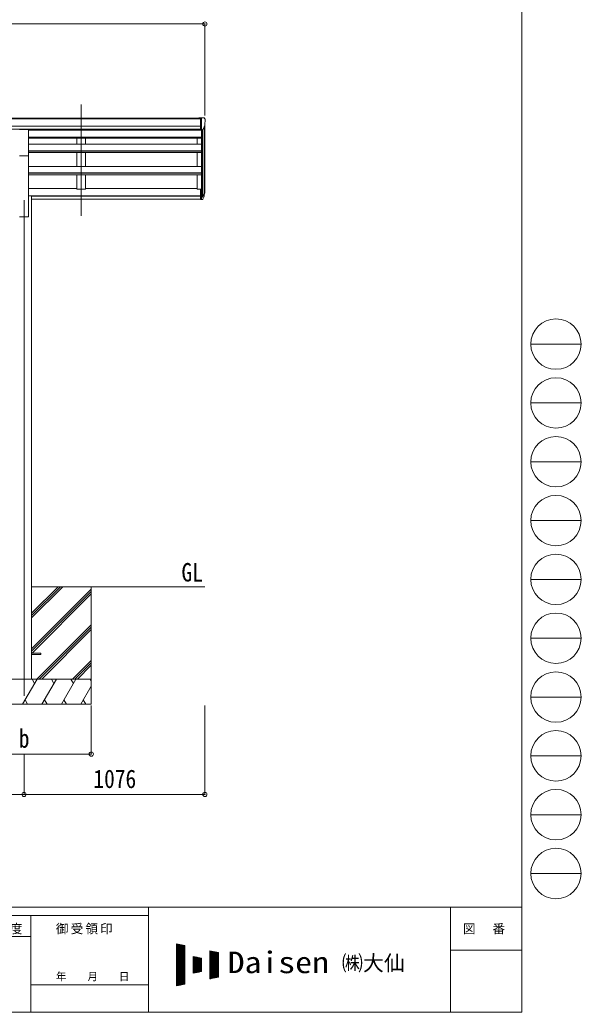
# Model space of a CAD drawing. Units: millimetres at full size, sheet at 1:25; details may follow other scales. Extents: x -6988 to 7066, y -4877 to 4823.
# Drawn here: x 3725 to 7066, y -4877 to 1027 of the extents above; entities that cross this region are included whole.
import ezdxf
from ezdxf.enums import TextEntityAlignment as Align

# ---------------------------------------------------------------- set-up
doc = ezdxf.new("R2010")
doc.units = ezdxf.units.MM
doc.header["$LTSCALE"] = 25
doc.header["$PDMODE"] = 32
doc.header["$PDSIZE"] = 25
for name, color, linetype, lineweight in [('0-0_0', 7, 'Continuous', 9), ('0-1_本体', 4, 'Continuous', 9), ('0-2_部品', 7, 'Continuous', 9), ('0-8_PARTS2', 2, 'Continuous', 9), ('0-A_寸法', 6, 'Continuous', 9), ('F-0_240', 7, 'Continuous', 9)]:
    doc.layers.add(name, color=color, linetype=linetype, lineweight=lineweight)
doc.styles.add('ＭＳ ゴシック', font='')
doc.styles.get('ＭＳ ゴシック').set_extended_font_data('MS Gothic')

msp = doc.modelspace()

# ---------------------------------------------------------------- linework, layer by layer
at = {"layer": '0-0_0'}
for p, q in [((3795.33, -2345.47), (4826.13, -2345.47)), ((3795.33, -2531.1), (3980.96, -2345.47)), ((3795.33, -2516.96), (3966.82, -2345.47)), ((3795.33, -2502.82), (3952.68, -2345.47)), ((3795.33, -2714.95), (4150.13, -2360.15)), ((4150.13, -2345.47), (4150.13, -3045.47)), ((3795.33, -2729.09), (4150.13, -2374.29)), ((3797.59, -2740.97), (4150.13, -2388.44)), ((3826.94, -2895.47), (4150.13, -2572.28)), ((3841.08, -2895.47), (4150.13, -2586.43)), ((3855.23, -2895.47), (4150.13, -2600.57)), ((4039.07, -2895.47), (4150.13, -2784.41)), ((4053.22, -2895.47), (4150.13, -2798.56)), ((4067.36, -2895.47), (4150.13, -2812.7)), ((4150.13, -2895.47), (3350.13, -2895.47)), ((3741.29, -3045.47), (3827.89, -2895.47)), ((3812.89, -2921.45), (3797.89, -2895.47)), ((3856.76, -3045.47), (3943.36, -2895.47)), ((3928.36, -2921.45), (3913.36, -2895.47)), ((3972.23, -3045.47), (4058.83, -2895.47)), ((4028.83, -2895.47), (4043.83, -2921.45)), ((4087.7, -3045.47), (4150.13, -2937.33)), ((4144.3, -2895.47), (4150.13, -2905.57)), ((3350.13, -3045.47), (4150.13, -3045.47)), ((3756.29, -3019.49), (3771.29, -3045.47)), ((3871.76, -3019.49), (3886.76, -3045.47)), ((3987.23, -3019.49), (4002.23, -3045.47)), ((4102.7, -3019.49), (4117.7, -3045.47))]:
    msp.add_line(p, q, dxfattribs=at)
at = {"layer": '0-1_本体'}
for p, q in [((-199.37, 443.08), (4799.63, 443.08)), ((-199.37, 437.73), (4799.63, 437.73)), ((-199.37, 394.2), (4799.63, 394.2)), ((-199.37, 376.53), (4799.63, 376.53)), ((3777.63, 374.16), (4799.63, 374.16)), ((3777.63, 371.15), (4806.13, 371.15)), ((4065.13, 374.16), (4065.13, 371.15)), ((4115.13, 374.16), (4115.13, 371.15)), ((4781.13, 371.15), (4781.13, 374.16)), ((4806.13, 371.7), (4806.13, 21.2)), ((4812.13, 372.17), (4812.13, -23.23)), ((4821.85, 387.53), (4821.85, -5.23)), ((4826.13, 17.35), (4826.13, 406.33)), ((4806.13, 329), (3777.63, 329)), ((4806.13, 327.61), (3777.63, 327.61)), ((4806.13, 323.83), (3777.63, 323.83)), ((4065.13, 323.83), (4065.13, 287.76)), ((4115.13, 323.83), (4115.13, 287.76)), ((4781.13, 287.76), (4781.13, 323.83)), ((4806.13, 287.76), (3777.63, 287.76)), ((4806.13, 247.02), (3777.63, 247.02)), ((4806.13, 245.54), (3777.63, 245.54)), ((3777.63, -145.49), (3777.63, 242.74)), ((4806.13, 238.75), (3777.63, 238.75)), ((4065.13, 238.75), (4065.13, 155.39)), ((4115.13, 238.75), (4115.13, 155.39)), ((4781.13, 155.39), (4781.13, 238.75)), ((3777.63, 155.39), (4806.13, 155.39)), ((4806.13, 116.18), (3777.63, 116.18)), ((4806.13, 114.71), (3777.63, 114.71)), ((4806.13, 105.04), (3777.63, 105.04)), ((4065.13, 105.22), (4065.13, 18.98)), ((4115.13, 105.22), (4115.13, 18.98)), ((4781.13, 18.98), (4781.13, 105.04)), ((3777.63, 23.8), (4065.13, 23.8)), ((4115.13, 19), (4065.13, 19)), ((4115.13, 23.8), (4781.13, 23.8)), ((4781.13, 19), (4799.63, 19)), ((3795.33, -20.51), (4799.63, -20.51)), ((3795.33, -21.89), (4799.63, -21.89)), ((3795.33, -39.07), (4799.63, -39.07)), ((3722.63, -145.49), (3777.63, -145.49))]:
    msp.add_line(p, q, dxfattribs=at)
msp.add_lwpolyline([(3777.63, -19.11), (3795.33, -19.11), (3795.33, -2895.49)], dxfattribs=at)
at = {"layer": '0-2_部品'}
for p, q in [((4799.63, 445.13), (4789.63, 445.04)), ((4789.63, 443.53), (4789.63, 445.04)), ((4799.63, 373.15), (4799.63, 445.13)), ((4818.13, 445.13), (4799.63, 445.13)), ((4806.13, 372.15), (4806.13, 445.13)), ((4818.13, 445.13), (4820.46, 444.99)), ((4821.22, 444.56), (4825.29, 438.76)), ((4828.13, 435.76), (4828.13, 435.13)), ((3722.63, 375.26), (3777.63, 375.26)), ((3777.63, 218.31), (3777.63, 375.26)), ((4799.63, 373.15), (4806.13, 373.15)), ((4806.13, 372.15), (4811.34, 372.47)), ((4813.76, 373.96), (4823.03, 390.03)), ((3722.63, 218.31), (3777.63, 218.31)), ((4799.63, 19.82), (4799.63, -41.24)), ((4799.63, 19.82), (4806.13, 19.82)), ((4806.13, 19.82), (4806.13, -42.06)), ((4799.63, -18.49), (4806.13, -18.49)), ((4799.63, -23.89), (4806.13, -23.89)), ((4799.63, -41.24), (4806.13, -41.24)), ((4806.13, -24.89), (4811.27, -24.89)), ((4806.13, -26.89), (4810.98, -26.89)), ((4806.13, -42.06), (4810.98, -42.06)), ((4812.56, -24.14), (4822.32, -5.72)), ((4823.74, -6.22), (4813.58, -25.39)), ((4821.15, -23.07), (4813.58, -40.56))]:
    msp.add_line(p, q, dxfattribs=at)
at = {"layer": '0-2_部品', "color": 4}
msp.add_line((3849.93, -2740.97), (3795.13, -2740.97), dxfattribs=at)
msp.add_lwpolyline([(3849.93, -2740.97), (3849.93, -2749.97), (3795.13, -2749.97)], dxfattribs=at)
at = {"layer": '0-2_部品'}
for centre, radius, start, end in [((4820.4, 443.99), 1, 35, 86.5), ((4626.13, 435.13), 202, 347.09739, 0), ((4825.13, 435.76), 3, 0, 87), ((4811.16, 375.46), 3, 273.5, 330), ((4692.91, 13.01), 133.22, 344.28698, 356.72013), ((4738.18, 20.23), 88.05, 342.78929, 2.77608), ((4737.47, 15.95), 89.07, 345.58812, 5.50424), ((4810.98, -23.89), 3, 270, 330), ((4810.98, -39.06), 3, 270, 330), ((4811.27, -23.39), 1.5, 270, 330)]:
    msp.add_arc(centre, radius, start, end, dxfattribs=at)
at = {"layer": '0-8_PARTS2'}
for p, q in [((4090.13, -139.27), (4090.13, 523.26)), ((3750.13, -45.47), (3750.13, -2995.47))]:
    msp.add_line(p, q, dxfattribs=at)
at = {"layer": '0-A_寸法'}
for p, q in [((-225.87, 1002.89), (4826.13, 1002.89)), ((4826.13, 1002.89), (4826.13, 457.26)), ((4150.13, -3341.86), (4150.13, -3052.89)), ((4826.13, -3581.84), (4826.13, -3052.89)), ((3350.13, -3341.86), (4150.13, -3341.86)), ((3750.13, -3581.84), (3750.13, -3341.86)), ((850.13, -3581.84), (3750.13, -3581.84)), ((3750.13, -3581.84), (4826.13, -3581.84))]:
    msp.add_line(p, q, dxfattribs=at)
for p in [(4826.13, 1002.89), (4150.13, -3341.86), (3750.13, -3581.84), (4826.13, -3581.84)]:
    msp.add_point(p, dxfattribs=at)
at = {"layer": 'F-0_240', "color": 5}
for p, q in [((6712.12, 4822.79), (6712.12, -4877.21)), ((-6987.88, -4252.21), (6712.12, -4252.21)), ((-6987.88, -4302.21), (4489.82, -4302.21)), ((3789.82, -4302.21), (3789.82, -4877.21)), ((4489.82, -4252.21), (4489.82, -4877.21)), ((6287.12, -4252.21), (6287.12, -4877.21)), ((2289.82, -4427.21), (3789.82, -4427.21)), ((6287.12, -4508.46), (6712.12, -4508.46)), ((3789.82, -4714.71), (4489.82, -4714.71)), ((-6987.88, -4877.21), (6712.12, -4877.21))]:
    msp.add_line(p, q, dxfattribs=at)
at = {"layer": 'F-0_240', "color": 4}
for p, q in [((6765.55, -902.21), (7065.55, -902.21)), ((6765.55, -1252.21), (7065.55, -1252.21)), ((6765.55, -1602.21), (7065.55, -1602.21)), ((6765.55, -1952.21), (7065.55, -1952.21)), ((6765.55, -2302.21), (7065.55, -2302.21)), ((6765.55, -2652.21), (7065.55, -2652.21)), ((6765.55, -3002.21), (7065.55, -3002.21)), ((6765.55, -3352.21), (7065.55, -3352.21)), ((6765.55, -3702.21), (7065.55, -3702.21)), ((6765.55, -4052.21), (7065.55, -4052.21))]:
    msp.add_line(p, q, dxfattribs=at)
at = {"layer": 'F-0_240'}
for p, q in [((4656.46, -4471.05), (4706.46, -4481.46)), ((4656.46, -4471.05), (4656.46, -4721.05)), ((4656.46, -4473.4), (4667.75, -4473.4)), ((4656.46, -4475.9), (4679.75, -4475.9)), ((4656.46, -4478.4), (4691.75, -4478.4)), ((4656.46, -4480.9), (4703.75, -4480.9)), ((4656.46, -4483.4), (4706.46, -4483.4)), ((4656.46, -4485.9), (4706.46, -4485.9)), ((4657.94, -4720.74), (4657.94, -4471.36)), ((4660.44, -4720.22), (4660.44, -4471.88)), ((4662.94, -4719.7), (4662.94, -4472.4)), ((4665.44, -4719.18), (4665.44, -4472.92)), ((4667.94, -4718.66), (4667.94, -4473.44)), ((4670.44, -4718.13), (4670.44, -4473.96)), ((4672.94, -4717.61), (4672.94, -4474.48)), ((4675.44, -4717.09), (4675.44, -4475)), ((4677.94, -4716.57), (4677.94, -4475.52)), ((4680.44, -4716.05), (4680.44, -4476.04)), ((4682.94, -4715.53), (4682.94, -4476.56)), ((4685.44, -4715.01), (4685.44, -4477.08)), ((4687.94, -4714.49), (4687.94, -4477.61)), ((4690.44, -4713.97), (4690.44, -4478.13)), ((4692.94, -4713.45), (4692.94, -4478.65)), ((4695.44, -4712.93), (4695.44, -4479.17)), ((4697.94, -4712.41), (4697.94, -4479.69)), ((4700.44, -4711.88), (4700.44, -4480.21)), ((4702.94, -4711.36), (4702.94, -4480.73)), ((4705.44, -4710.84), (4705.44, -4481.25)), ((4706.46, -4481.46), (4706.46, -4710.63)), ((4656.46, -4488.4), (4706.46, -4488.4)), ((4656.46, -4490.9), (4706.46, -4490.9)), ((4656.46, -4493.4), (4706.46, -4493.4)), ((4656.46, -4495.9), (4706.46, -4495.9)), ((4656.46, -4498.4), (4706.46, -4498.4)), ((4656.46, -4500.9), (4706.46, -4500.9)), ((4656.46, -4503.4), (4706.46, -4503.4)), ((4656.46, -4505.9), (4706.46, -4505.9)), ((4656.46, -4508.4), (4706.46, -4508.4)), ((4656.46, -4510.9), (4706.46, -4510.9)), ((4656.46, -4513.4), (4706.46, -4513.4)), ((4656.46, -4515.9), (4706.46, -4515.9)), ((4656.46, -4518.4), (4706.46, -4518.4)), ((4656.46, -4520.9), (4706.46, -4520.9)), ((4656.46, -4523.4), (4706.46, -4523.4)), ((4656.46, -4525.9), (4706.46, -4525.9)), ((4656.46, -4528.4), (4706.46, -4528.4)), ((4656.46, -4530.9), (4706.46, -4530.9)), ((4656.46, -4533.4), (4706.46, -4533.4)), ((4656.46, -4535.9), (4706.46, -4535.9)), ((4656.46, -4538.4), (4706.46, -4538.4)), ((4656.46, -4540.9), (4706.46, -4540.9)), ((4656.46, -4543.4), (4706.46, -4543.4)), ((4656.46, -4545.9), (4706.46, -4545.9)), ((4756.46, -4546.05), (4806.46, -4556.46)), ((4756.46, -4546.05), (4756.46, -4646.05)), ((4757.94, -4645.74), (4757.94, -4546.36)), ((4856.46, -4512.71), (4906.46, -4523.13)), ((4856.46, -4512.71), (4856.46, -4679.38)), ((4856.46, -4513.4), (4859.75, -4513.4)), ((4856.46, -4515.9), (4871.75, -4515.9)), ((4856.46, -4518.4), (4883.75, -4518.4)), ((4856.46, -4520.9), (4895.75, -4520.9)), ((4856.46, -4523.4), (4906.46, -4523.4)), ((4856.46, -4525.9), (4906.46, -4525.9)), ((4856.46, -4528.4), (4906.46, -4528.4)), ((4856.46, -4530.9), (4906.46, -4530.9)), ((4856.46, -4533.4), (4906.46, -4533.4)), ((4856.46, -4535.9), (4906.46, -4535.9)), ((4856.46, -4538.4), (4906.46, -4538.4)), ((4856.46, -4540.9), (4906.46, -4540.9)), ((4856.46, -4543.4), (4906.46, -4543.4)), ((4856.46, -4545.9), (4906.46, -4545.9)), ((4857.94, -4679.07), (4857.94, -4513.02)), ((4860.44, -4678.55), (4860.44, -4513.54)), ((4862.94, -4678.03), (4862.94, -4514.06)), ((4865.44, -4677.51), (4865.44, -4514.58)), ((4867.94, -4676.99), (4867.94, -4515.11)), ((4870.44, -4676.47), (4870.44, -4515.63)), ((4872.94, -4675.95), (4872.94, -4516.15)), ((4875.44, -4675.43), (4875.44, -4516.67)), ((4877.94, -4674.91), (4877.94, -4517.19)), ((4880.44, -4674.38), (4880.44, -4517.71)), ((4882.94, -4673.86), (4882.94, -4518.23)), ((4885.44, -4673.34), (4885.44, -4518.75)), ((4887.94, -4672.82), (4887.94, -4519.27)), ((4890.44, -4672.3), (4890.44, -4519.79)), ((4892.94, -4671.78), (4892.94, -4520.31)), ((4895.44, -4671.26), (4895.44, -4520.83)), ((4897.94, -4670.74), (4897.94, -4521.36)), ((4900.44, -4670.22), (4900.44, -4521.88)), ((4902.94, -4669.7), (4902.94, -4522.4)), ((4905.44, -4669.18), (4905.44, -4522.92)), ((4906.46, -4523.13), (4906.46, -4668.96)), ((4656.46, -4548.4), (4706.46, -4548.4)), ((4656.46, -4550.9), (4706.46, -4550.9)), ((4656.46, -4553.4), (4706.46, -4553.4)), ((4656.46, -4555.9), (4706.46, -4555.9)), ((4656.46, -4558.4), (4706.46, -4558.4)), ((4656.46, -4560.9), (4706.46, -4560.9)), ((4656.46, -4563.4), (4706.46, -4563.4)), ((4656.46, -4565.9), (4706.46, -4565.9)), ((4656.46, -4568.4), (4706.46, -4568.4)), ((4656.46, -4570.9), (4706.46, -4570.9)), ((4656.46, -4573.4), (4706.46, -4573.4)), ((4656.46, -4575.9), (4706.46, -4575.9)), ((4656.46, -4578.4), (4706.46, -4578.4)), ((4656.46, -4580.9), (4706.46, -4580.9)), ((4656.46, -4583.4), (4706.46, -4583.4)), ((4656.46, -4585.9), (4706.46, -4585.9)), ((4656.46, -4588.4), (4706.46, -4588.4)), ((4656.46, -4590.9), (4706.46, -4590.9)), ((4656.46, -4593.4), (4706.46, -4593.4)), ((4656.46, -4595.9), (4706.46, -4595.9)), ((4656.46, -4598.4), (4706.46, -4598.4)), ((4656.46, -4600.9), (4706.46, -4600.9)), ((4656.46, -4603.4), (4706.46, -4603.4)), ((4756.46, -4548.4), (4767.75, -4548.4)), ((4756.46, -4550.9), (4779.75, -4550.9)), ((4756.46, -4553.4), (4791.75, -4553.4)), ((4756.46, -4555.9), (4803.75, -4555.9)), ((4756.46, -4558.4), (4806.46, -4558.4)), ((4756.46, -4560.9), (4806.46, -4560.9)), ((4756.46, -4563.4), (4806.46, -4563.4)), ((4756.46, -4565.9), (4806.46, -4565.9)), ((4756.46, -4568.4), (4806.46, -4568.4)), ((4756.46, -4570.9), (4806.46, -4570.9)), ((4756.46, -4573.4), (4806.46, -4573.4)), ((4756.46, -4575.9), (4806.46, -4575.9)), ((4756.46, -4578.4), (4806.46, -4578.4)), ((4756.46, -4580.9), (4806.46, -4580.9)), ((4756.46, -4583.4), (4806.46, -4583.4)), ((4756.46, -4585.9), (4806.46, -4585.9)), ((4756.46, -4588.4), (4806.46, -4588.4)), ((4756.46, -4590.9), (4806.46, -4590.9)), ((4756.46, -4593.4), (4806.46, -4593.4)), ((4756.46, -4595.9), (4806.46, -4595.9)), ((4756.46, -4598.4), (4806.46, -4598.4)), ((4756.46, -4600.9), (4806.46, -4600.9)), ((4756.46, -4603.4), (4806.46, -4603.4)), ((4760.44, -4645.22), (4760.44, -4546.88)), ((4762.94, -4644.7), (4762.94, -4547.4)), ((4765.44, -4644.18), (4765.44, -4547.92)), ((4767.94, -4643.66), (4767.94, -4548.44)), ((4770.44, -4643.13), (4770.44, -4548.96)), ((4772.94, -4642.61), (4772.94, -4549.48)), ((4775.44, -4642.09), (4775.44, -4550)), ((4777.94, -4641.57), (4777.94, -4550.52)), ((4780.44, -4641.05), (4780.44, -4551.04)), ((4782.94, -4640.53), (4782.94, -4551.56)), ((4785.44, -4640.01), (4785.44, -4552.08)), ((4787.94, -4639.49), (4787.94, -4552.61)), ((4790.44, -4638.97), (4790.44, -4553.13)), ((4792.94, -4638.45), (4792.94, -4553.65)), ((4795.44, -4637.93), (4795.44, -4554.17)), ((4797.94, -4637.41), (4797.94, -4554.69)), ((4800.44, -4636.88), (4800.44, -4555.21)), ((4802.94, -4636.36), (4802.94, -4555.73)), ((4805.44, -4635.84), (4805.44, -4556.25)), ((4806.46, -4556.46), (4806.46, -4635.63)), ((4856.46, -4548.4), (4906.46, -4548.4)), ((4856.46, -4550.9), (4906.46, -4550.9)), ((4856.46, -4553.4), (4906.46, -4553.4)), ((4856.46, -4555.9), (4906.46, -4555.9)), ((4856.46, -4558.4), (4906.46, -4558.4)), ((4856.46, -4560.9), (4906.46, -4560.9)), ((4856.46, -4563.4), (4906.46, -4563.4)), ((4856.46, -4565.9), (4906.46, -4565.9)), ((4856.46, -4568.4), (4906.46, -4568.4)), ((4856.46, -4570.9), (4906.46, -4570.9)), ((4856.46, -4573.4), (4906.46, -4573.4)), ((4856.46, -4575.9), (4906.46, -4575.9)), ((4856.46, -4578.4), (4906.46, -4578.4)), ((4856.46, -4580.9), (4906.46, -4580.9)), ((4856.46, -4583.4), (4906.46, -4583.4)), ((4856.46, -4585.9), (4906.46, -4585.9)), ((4856.46, -4588.4), (4906.46, -4588.4)), ((4856.46, -4590.9), (4906.46, -4590.9)), ((4856.46, -4593.4), (4906.46, -4593.4)), ((4856.46, -4595.9), (4906.46, -4595.9)), ((4856.46, -4598.4), (4906.46, -4598.4)), ((4856.46, -4600.9), (4906.46, -4600.9)), ((4856.46, -4603.4), (4906.46, -4603.4)), ((4656.46, -4605.9), (4706.46, -4605.9)), ((4656.46, -4608.4), (4706.46, -4608.4)), ((4656.46, -4610.9), (4706.46, -4610.9)), ((4656.46, -4613.4), (4706.46, -4613.4)), ((4656.46, -4615.9), (4706.46, -4615.9)), ((4656.46, -4618.4), (4706.46, -4618.4)), ((4656.46, -4620.9), (4706.46, -4620.9)), ((4656.46, -4623.4), (4706.46, -4623.4)), ((4656.46, -4625.9), (4706.46, -4625.9)), ((4656.46, -4628.4), (4706.46, -4628.4)), ((4656.46, -4630.9), (4706.46, -4630.9)), ((4656.46, -4633.4), (4706.46, -4633.4)), ((4656.46, -4635.9), (4706.46, -4635.9)), ((4656.46, -4638.4), (4706.46, -4638.4)), ((4656.46, -4640.9), (4706.46, -4640.9)), ((4656.46, -4643.4), (4706.46, -4643.4)), ((4656.46, -4645.9), (4706.46, -4645.9)), ((4656.46, -4648.4), (4706.46, -4648.4)), ((4656.46, -4650.9), (4706.46, -4650.9)), ((4656.46, -4653.4), (4706.46, -4653.4)), ((4656.46, -4655.9), (4706.46, -4655.9)), ((4656.46, -4658.4), (4706.46, -4658.4)), ((4656.46, -4660.9), (4706.46, -4660.9)), ((4656.46, -4663.4), (4706.46, -4663.4)), ((4756.46, -4605.9), (4806.46, -4605.9)), ((4756.46, -4608.4), (4806.46, -4608.4)), ((4756.46, -4610.9), (4806.46, -4610.9)), ((4756.46, -4613.4), (4806.46, -4613.4)), ((4756.46, -4615.9), (4806.46, -4615.9)), ((4756.46, -4618.4), (4806.46, -4618.4)), ((4756.46, -4620.9), (4806.46, -4620.9)), ((4756.46, -4623.4), (4806.46, -4623.4)), ((4756.46, -4625.9), (4806.46, -4625.9)), ((4756.46, -4628.4), (4806.46, -4628.4)), ((4756.46, -4630.9), (4806.46, -4630.9)), ((4756.46, -4633.4), (4806.46, -4633.4)), ((4756.46, -4646.05), (4806.46, -4635.63)), ((4756.46, -4635.9), (4805.17, -4635.9)), ((4756.46, -4638.4), (4793.17, -4638.4)), ((4756.46, -4640.9), (4781.17, -4640.9)), ((4756.46, -4643.4), (4769.17, -4643.4)), ((4756.46, -4645.9), (4757.17, -4645.9)), ((4856.46, -4605.9), (4906.46, -4605.9)), ((4856.46, -4608.4), (4906.46, -4608.4)), ((4856.46, -4610.9), (4906.46, -4610.9)), ((4856.46, -4613.4), (4906.46, -4613.4)), ((4856.46, -4615.9), (4906.46, -4615.9)), ((4856.46, -4618.4), (4906.46, -4618.4)), ((4856.46, -4620.9), (4906.46, -4620.9)), ((4856.46, -4623.4), (4906.46, -4623.4)), ((4856.46, -4625.9), (4906.46, -4625.9)), ((4856.46, -4628.4), (4906.46, -4628.4)), ((4856.46, -4630.9), (4906.46, -4630.9)), ((4856.46, -4633.4), (4906.46, -4633.4)), ((4856.46, -4635.9), (4906.46, -4635.9)), ((4856.46, -4638.4), (4906.46, -4638.4)), ((4856.46, -4640.9), (4906.46, -4640.9)), ((4856.46, -4643.4), (4906.46, -4643.4)), ((4856.46, -4645.9), (4906.46, -4645.9)), ((4856.46, -4648.4), (4906.46, -4648.4)), ((4856.46, -4650.9), (4906.46, -4650.9)), ((4856.46, -4653.4), (4906.46, -4653.4)), ((4856.46, -4655.9), (4906.46, -4655.9)), ((4856.46, -4658.4), (4906.46, -4658.4)), ((4856.46, -4660.9), (4906.46, -4660.9)), ((4856.46, -4663.4), (4906.46, -4663.4)), ((4656.46, -4665.9), (4706.46, -4665.9)), ((4656.46, -4668.4), (4706.46, -4668.4)), ((4656.46, -4670.9), (4706.46, -4670.9)), ((4656.46, -4673.4), (4706.46, -4673.4)), ((4656.46, -4675.9), (4706.46, -4675.9)), ((4656.46, -4678.4), (4706.46, -4678.4)), ((4656.46, -4680.9), (4706.46, -4680.9)), ((4656.46, -4683.4), (4706.46, -4683.4)), ((4656.46, -4685.9), (4706.46, -4685.9)), ((4656.46, -4688.4), (4706.46, -4688.4)), ((4656.46, -4690.9), (4706.46, -4690.9)), ((4656.46, -4693.4), (4706.46, -4693.4)), ((4656.46, -4695.9), (4706.46, -4695.9)), ((4656.46, -4698.4), (4706.46, -4698.4)), ((4656.46, -4700.9), (4706.46, -4700.9)), ((4656.46, -4703.4), (4706.46, -4703.4)), ((4656.46, -4705.9), (4706.46, -4705.9)), ((4656.46, -4708.4), (4706.46, -4708.4)), ((4706.46, -4710.63), (4656.46, -4721.05)), ((4656.46, -4710.9), (4705.17, -4710.9)), ((4656.46, -4713.4), (4693.17, -4713.4)), ((4656.46, -4715.9), (4681.17, -4715.9)), ((4656.46, -4718.4), (4669.17, -4718.4)), ((4656.46, -4720.9), (4657.17, -4720.9)), ((4856.46, -4665.9), (4906.46, -4665.9)), ((4856.46, -4668.4), (4906.46, -4668.4)), ((4906.46, -4668.96), (4856.46, -4679.38)), ((4856.46, -4670.9), (4897.17, -4670.9)), ((4856.46, -4673.4), (4885.17, -4673.4)), ((4856.46, -4675.9), (4873.17, -4675.9)), ((4856.46, -4678.4), (4861.17, -4678.4))]:
    msp.add_line(p, q, dxfattribs=at)
at = {"layer": 'F-0_240', "color": 4}
for centre in [(6915.55, -902.21), (6915.55, -1252.21), (6915.55, -1602.21), (6915.55, -1952.21), (6915.55, -2302.21), (6915.55, -2652.21), (6915.55, -3002.21), (6915.55, -3352.21), (6915.55, -3702.21), (6915.55, -4052.21)]:
    msp.add_circle(centre, 150, dxfattribs=at)

# ---------------------------------------------------------------- texts
at = {"layer": '0-0_0', "style": 'ＭＳ ゴシック', "width": 0.85}
msp.add_text('GL', height=110, dxfattribs=at).set_placement((4687.09, -2347.91), align=Align.BOTTOM_LEFT)
at = {"layer": '0-A_寸法', "color": 7, "style": 'ＭＳ ゴシック', "width": 0.85}
for s, p in [('b', (3718.88, -3336.86)), ('1076', (4163.13, -3576.84))]:
    msp.add_text(s, height=110, dxfattribs=at).set_placement(p, align=Align.BOTTOM_LEFT)
at = {"layer": 'F-0_240', "style": 'ＭＳ ゴシック', "width": 1.15}
msp.add_text('Daisen', height=128.3, dxfattribs=at).set_placement((4962.18, -4683.55), align=Align.BOTTOM_LEFT)
at = {"layer": 'F-0_240', "style": 'ＭＳ ゴシック'}
for s, height, p in [('㈱大仙\u3000', 91.64, (5641.68, -4658.55)), ('年\u3000\u3000月\u3000\u3000日', 45.82, (3939.83, -4702.21))]:
    msp.add_text(s, height=height, dxfattribs=at).set_placement(p, align=Align.BOTTOM_LEFT)
at = {"layer": 'F-0_240', "char_height": 54.99, "attachment_point": 7, "style": 'ＭＳ ゴシック'}
for s, insert in [('\\T1.17;尺\u3000度', (3489.83, -4414.71)), ('\\T1.17;御受領印', (3939.82, -4414.71)), ('\\T1.17;図\u3000番', (6362.12, -4414.71))]:
    msp.add_mtext(s, dxfattribs=dict(at, insert=insert))

doc.saveas('drawing.dxf')
